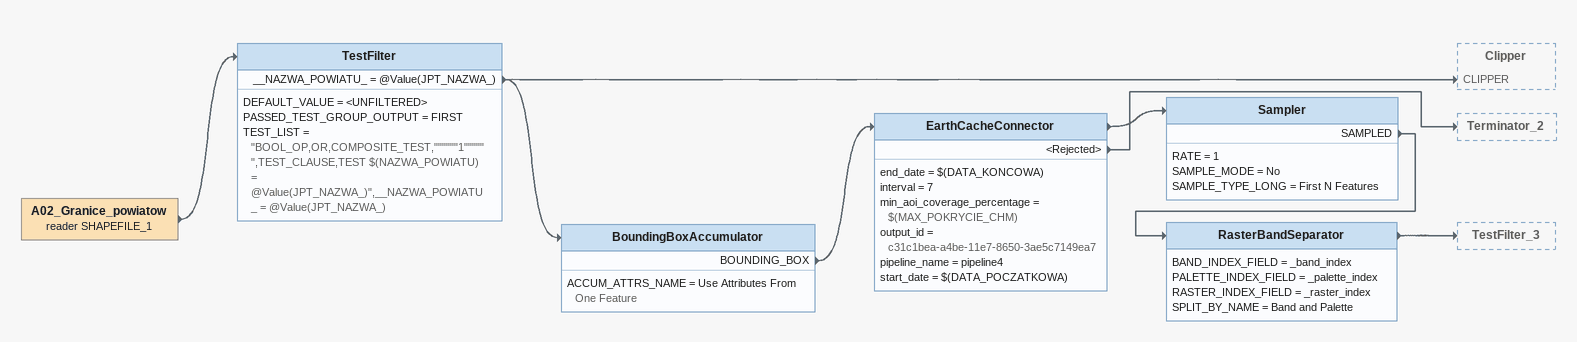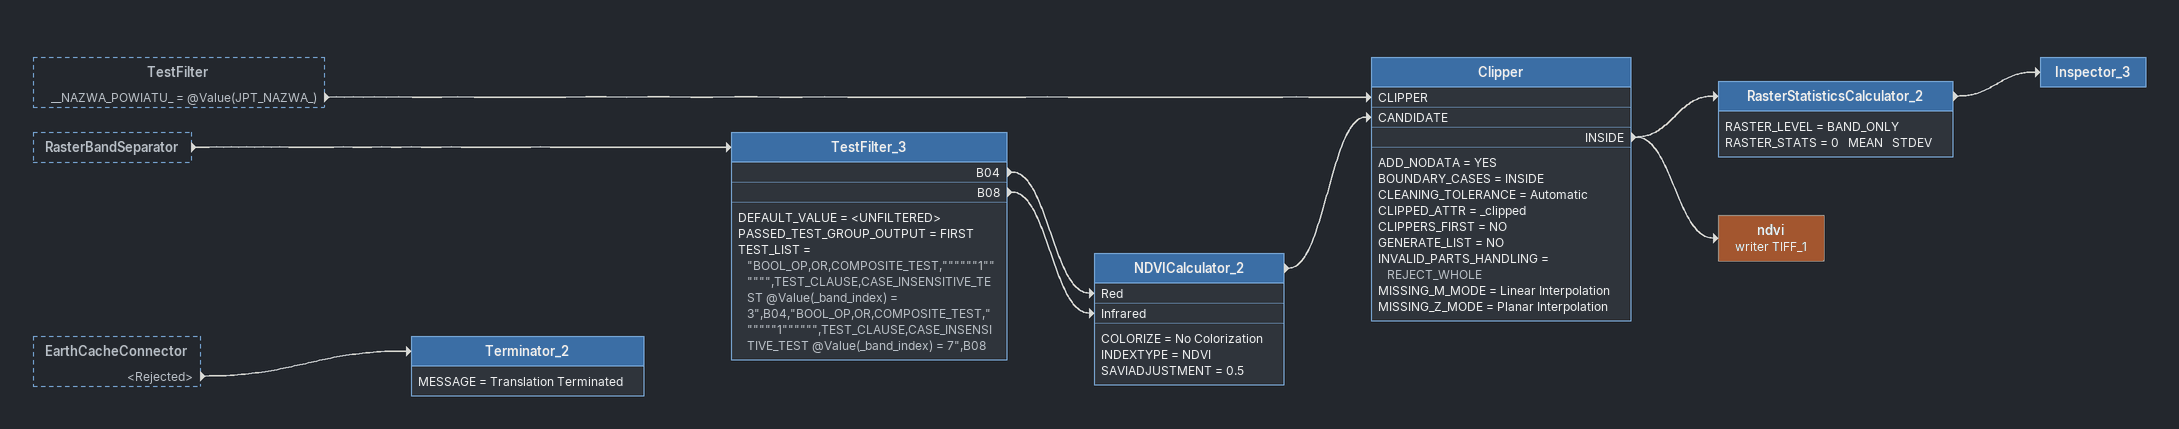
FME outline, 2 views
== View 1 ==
A02_Granice_powiatow (reader SHAPEFILE_1)
    -> TestFilter
TestFilter
    DEFAULT_VALUE = <UNFILTERED>
    PASSED_TEST_GROUP_OUTPUT = FIRST
    TEST_LIST = "BOOL_OP,OR,COMPOSITE_TEST,""""""1"""""",TEST_CLAUSE,TEST $(NAZWA_POWIATU) = @Value(JPT_NAZWA_)",__NAZWA_POWIATU_ = @Value(JPT_NAZWA_)
    __NAZWA_POWIATU_ = @Value(JPT_NAZWA_) -> Clipper [CLIPPER]
    __NAZWA_POWIATU_ = @Value(JPT_NAZWA_) -> BoundingBoxAccumulator
BoundingBoxAccumulator
    ACCUM_ATTRS_NAME = Use Attributes From One Feature
    BOUNDING_BOX -> EarthCacheConnector
EarthCacheConnector
    end_date = $(DATA_KONCOWA)
    interval = 7
    min_aoi_coverage_percentage = $(MAX_POKRYCIE_CHM)
    output_id = c31c1bea-a4be-11e7-8650-3ae5c7149ea7
    pipeline_name = pipeline4
    start_date = $(DATA_POCZATKOWA)
    -> Sampler
    <Rejected> -> Terminator_2
Sampler
    RATE = 1
    SAMPLE_MODE = No
    SAMPLE_TYPE_LONG = First N Features
    SAMPLED -> RasterBandSeparator
RasterBandSeparator
    BAND_INDEX_FIELD = _band_index
    PALETTE_INDEX_FIELD = _palette_index
    RASTER_INDEX_FIELD = _raster_index
    SPLIT_BY_NAME = Band and Palette
    -> TestFilter_3

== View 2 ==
TestFilter [outside]
    __NAZWA_POWIATU_ = @Value(JPT_NAZWA_) -> Clipper [CLIPPER]
RasterBandSeparator [outside]
    -> TestFilter_3
EarthCacheConnector [outside]
    <Rejected> -> Terminator_2
TestFilter_3
    DEFAULT_VALUE = <UNFILTERED>
    PASSED_TEST_GROUP_OUTPUT = FIRST
    TEST_LIST = "BOOL_OP,OR,COMPOSITE_TEST,""""""1"""""",TEST_CLAUSE,CASE_INSENSITIVE_TEST @Value(_band_index) = 3",B04,"BOOL_OP,OR,COMPOSITE_TEST,""""""1"""""",TEST_CLAUSE,CASE_INSENSITIVE_TEST @Value(_band_index) = 7",B08
    B04 -> NDVICalculator_2 [Red]
    B08 -> NDVICalculator_2 [Infrared]
NDVICalculator_2
    COLORIZE = No Colorization
    INDEXTYPE = NDVI
    SAVIADJUSTMENT = 0.5
    -> Clipper [CANDIDATE]
Clipper
    ADD_NODATA = YES
    BOUNDARY_CASES = INSIDE
    CLEANING_TOLERANCE = Automatic
    CLIPPED_ATTR = _clipped
    CLIPPERS_FIRST = NO
    GENERATE_LIST = NO
    INVALID_PARTS_HANDLING = REJECT_WHOLE
    MISSING_M_MODE = Linear Interpolation
    MISSING_Z_MODE = Planar Interpolation
    INSIDE -> RasterStatisticsCalculator_2
    INSIDE -> ndvi (writer TIFF_1)
RasterStatisticsCalculator_2
    RASTER_LEVEL = BAND_ONLY
    RASTER_STATS = 0   MEAN   STDEV
    -> Inspector_3
Inspector_3
ndvi (writer TIFF_1)
Terminator_2
    MESSAGE = Translation Terminated
